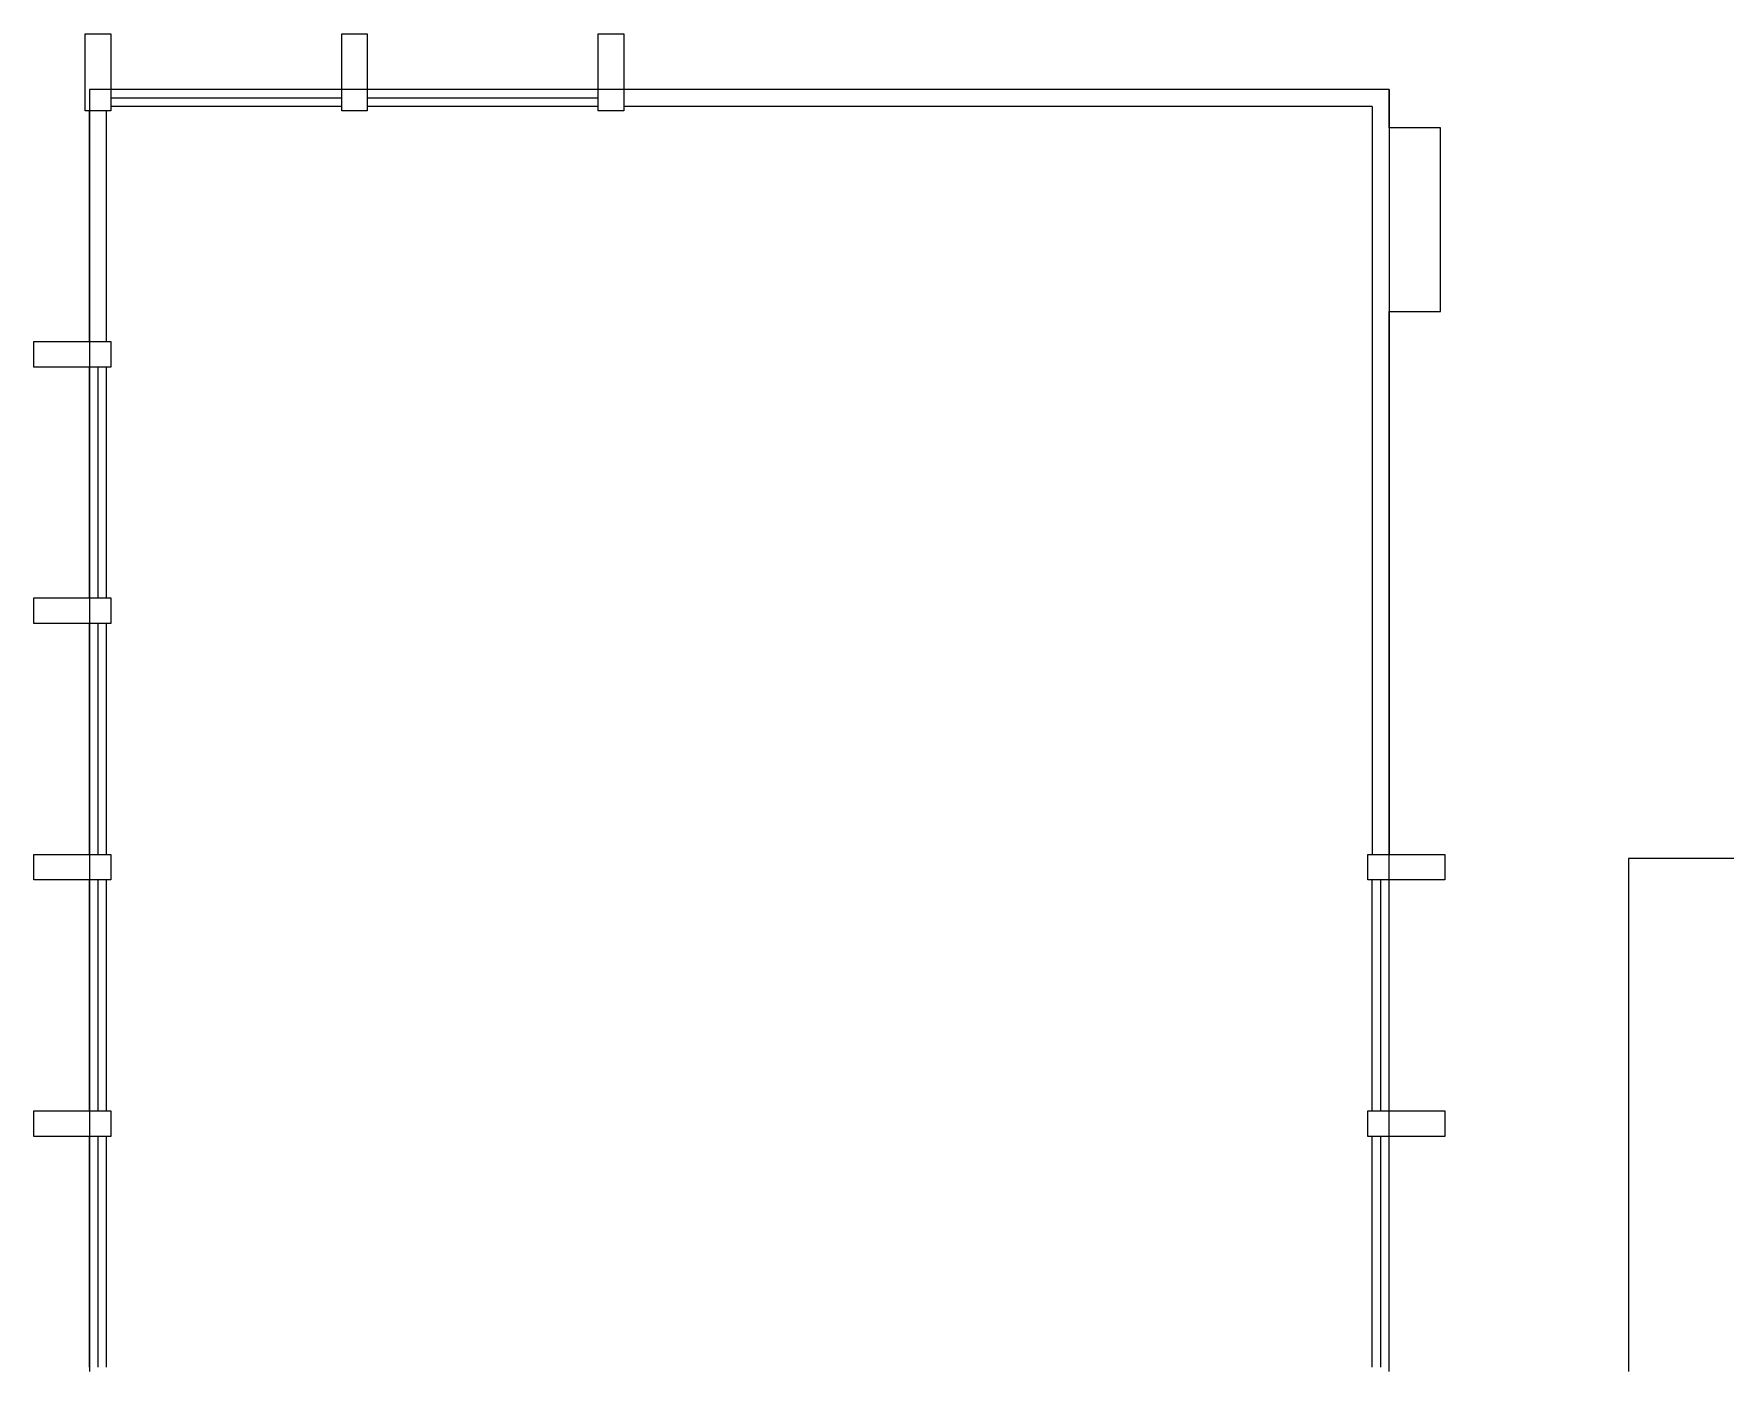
# Model space of a CAD drawing. Header units: inches. Extents: x 0 to 3716, y 0 to 1570.
# Drawn here: x 2362 to 3153, y 946 to 1570 of the extents above; entities that cross this region are included whole.
import ezdxf

# ---------------------------------------------------------------- set-up
doc = ezdxf.new("R2010")
doc.units = ezdxf.units.IN
doc.header["$LTSCALE"] = 10
doc.header["$MEASUREMENT"] = 0
for name, color, linetype in [('A-COLS', 5, 'CONTINUOUS'), ('A-GLAZ', 1, 'CONTINUOUS'), ('A-GLAZ-SILL', 2, 'CONTINUOUS'), ('A-SITE', 3, 'CONTINUOUS'), ('A-WALL', 5, 'CONTINUOUS')]:
    doc.layers.add(name, color=color, linetype=linetype)

msp = doc.modelspace()

# ---------------------------------------------------------------- linework, layer by layer
at = {"layer": 'A-COLS'}
for p, q in [((2398, 1534), (2386, 1534)), ((2518, 1534), (2506, 1534)), ((2638, 1534), (2626, 1534)), ((2398, 1426), (2398, 1414)), ((2398, 1306), (2398, 1294)), ((2398, 1186), (2398, 1174)), ((2986, 1174), (2986, 1186)), ((2398, 1066), (2398, 1054)), ((2986, 1054), (2986, 1066))]:
    msp.add_line(p, q, dxfattribs=at)
for points in [[(2386, 1534), (2386, 1570), (2398, 1570), (2398, 1534)], [(2506, 1534), (2506, 1570), (2518, 1570), (2518, 1534)], [(2626, 1534), (2626, 1570), (2638, 1570), (2638, 1534)], [(2398, 1414), (2362, 1414), (2362, 1426), (2398, 1426)], [(2398, 1294), (2362, 1294), (2362, 1306), (2398, 1306)], [(2398, 1174), (2362, 1174), (2362, 1186), (2398, 1186)], [(2986, 1186), (3022, 1186), (3022, 1174), (2986, 1174)], [(2398, 1054), (2362, 1054), (2362, 1066), (2398, 1066)], [(2986, 1066), (3022, 1066), (3022, 1054), (2986, 1054)]]:
    msp.add_lwpolyline(points, close=True, dxfattribs=at)
at = {"layer": 'A-GLAZ'}
for p, q in [((2398, 1540), (2506, 1540)), ((2518, 1540), (2626, 1540)), ((2392, 1414), (2392, 1306)), ((2392, 1294), (2392, 1186)), ((2392, 1174), (2392, 1066)), ((2992, 1174), (2992, 1066)), ((2392, 1054), (2392, 946)), ((2992, 1054), (2992, 946))]:
    msp.add_line(p, q, dxfattribs=at)
at = {"layer": 'A-GLAZ-SILL'}
for p, q in [((2506, 1544), (2398, 1544)), ((2626, 1544), (2518, 1544)), ((2506, 1536), (2398, 1536)), ((2626, 1536), (2518, 1536)), ((2388, 1306), (2388, 1414)), ((2396, 1306), (2396, 1414)), ((2388, 1186), (2388, 1294)), ((2396, 1186), (2396, 1294)), ((2388, 1066), (2388, 1174)), ((2396, 1066), (2396, 1174)), ((2988, 1066), (2988, 1174)), ((2996, 1066), (2996, 1174)), ((2388, 946), (2388, 1054)), ((2396, 946), (2396, 1054)), ((2988, 946), (2988, 1054)), ((2996, 946), (2996, 1054))]:
    msp.add_line(p, q, dxfattribs=at)
at = {"layer": 'A-SITE'}
for points in [[(2996, 944), (2996, 1440), (3020, 1440), (3020, 1526), (2996, 1526), (2996, 1544), (2388, 1544), (2388, 944)], [(3356, 1184), (3108, 1184), (3108, 944)]]:
    msp.add_lwpolyline(points, dxfattribs=at)
at = {"layer": 'A-WALL'}
for p, q in [((2996, 1544), (2638, 1544)), ((2996, 1544), (2996, 1186)), ((2988, 1536), (2638, 1536)), ((2988, 1536), (2988, 1186)), ((2388, 1426), (2388, 1534)), ((2396, 1426), (2396, 1534))]:
    msp.add_line(p, q, dxfattribs=at)

doc.saveas('drawing.dxf')
